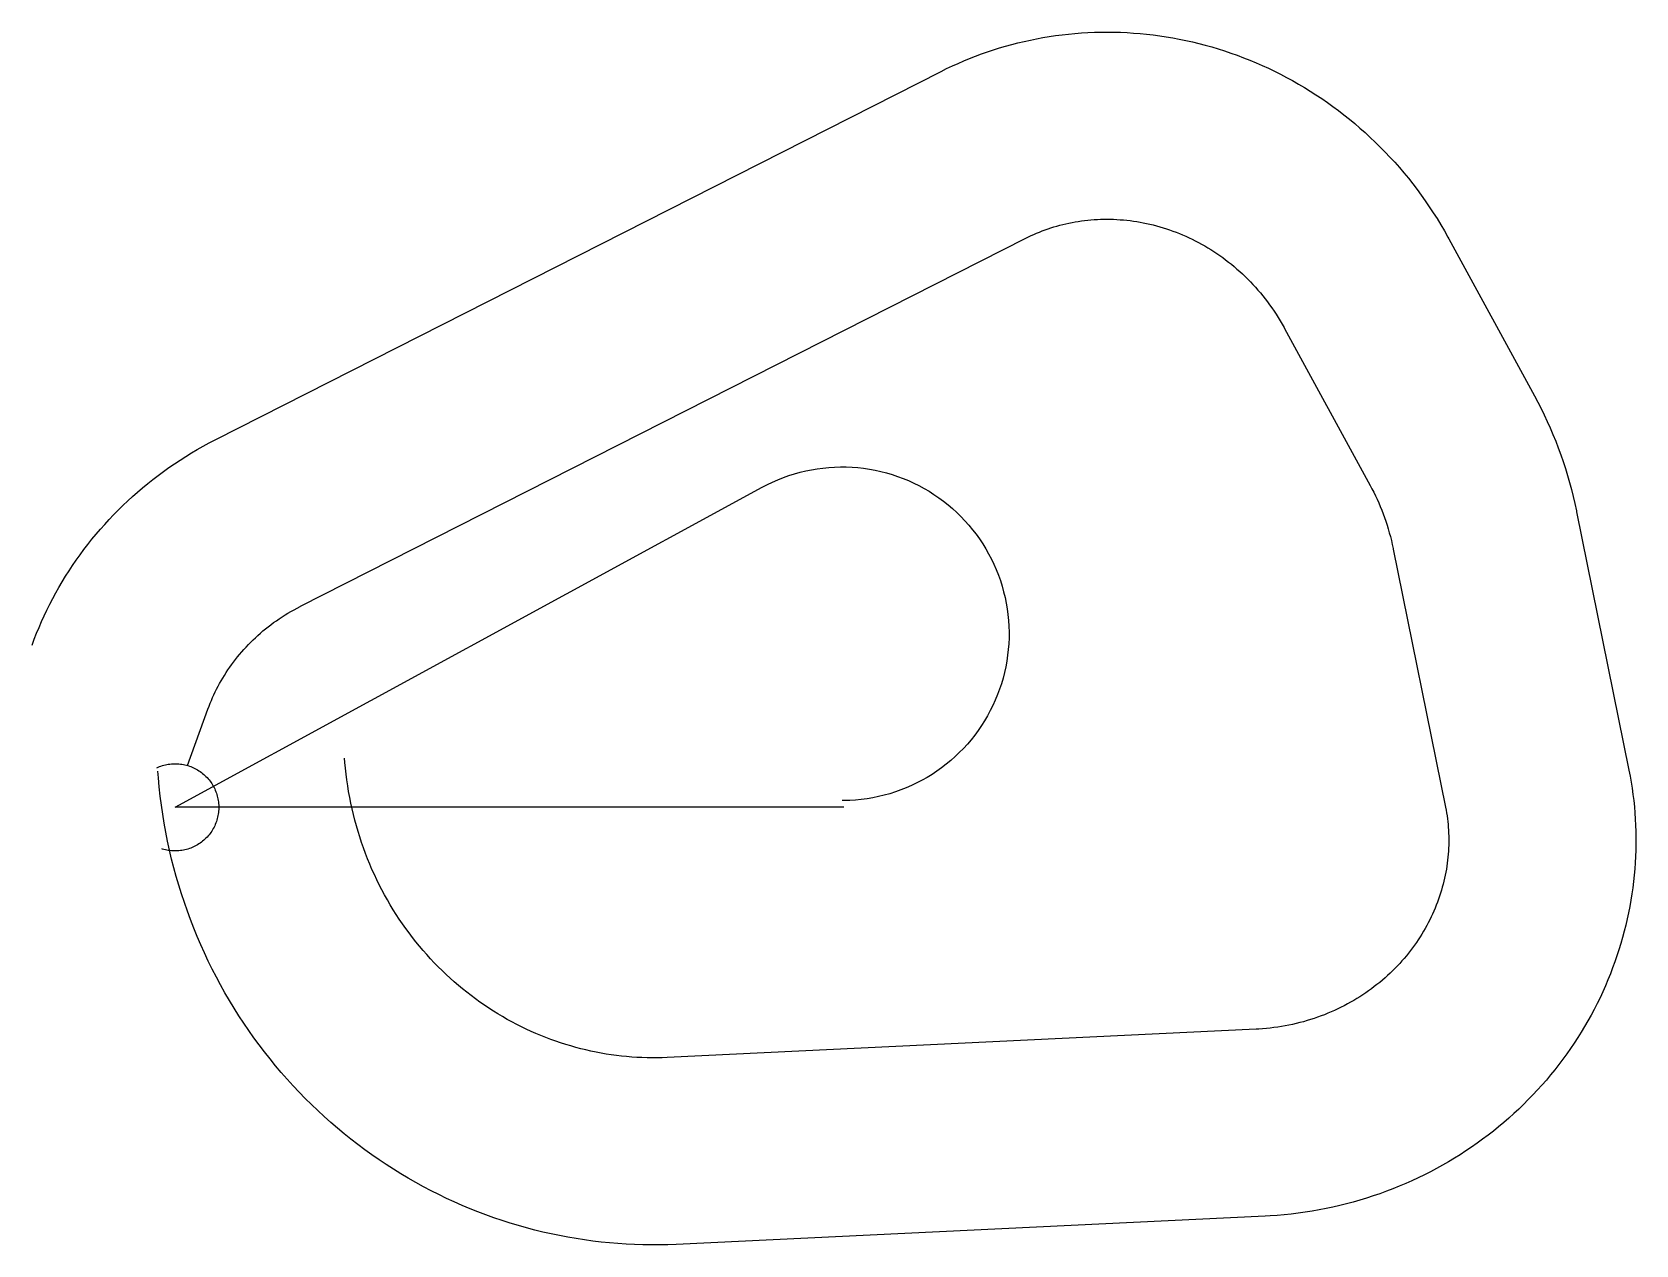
# Model space of a CAD drawing. Header units: metres. Extents: x -3517 to 35909, y -10759 to 19060.
import ezdxf

# ---------------------------------------------------------------- set-up
doc = ezdxf.new("R2010")
doc.units = ezdxf.units.M

msp = doc.modelspace()

# ---------------------------------------------------------------- linework, layer by layer
at = {"layer": 'Boundry', "color": 1}
for p, q in [((1002, 9047), (18828, 18093)), ((3083, 4945), (20909, 13991)), ((31312, 13973), (33413, 10119)), ((27273, 11771), (29375, 7916)), ((34452, 7262), (35737, 912)), ((29943, 6350), (31228, 0)), ((303, 1029), (807, 2417)), ((26573, -5456), (12098, -6151)), ((26793, -10051), (12318, -10746))]:
    msp.add_line(p, q, dxfattribs=at)
at = {"layer": 'NorminalTrack', "color": 1}
msp.add_lwpolyline([(16438, 0), (0, 0), (14432, 7869), (14432, 7869), (14559, 7935), (14688, 7997), (14819, 8054), (14952, 8107), (15087, 8155), (15224, 8199), (15362, 8237), (15501, 8271), (15641, 8300), (15782, 8323), (15924, 8342), (16067, 8356), (16210, 8365), (16353, 8369), (16496, 8368), (16639, 8362), (16782, 8351), (16924, 8335), (17066, 8315), (17207, 8289), (17347, 8258), (17485, 8222), (17623, 8182), (17759, 8137), (17893, 8087), (18025, 8032), (18156, 7973), (18284, 7909), (18410, 7841), (18534, 7769), (18654, 7692), (18773, 7611), (18888, 7526), (19000, 7437), (19109, 7344), (19215, 7248), (19317, 7148), (19416, 7044), (19511, 6937), (19602, 6826), (19690, 6713), (19773, 6597), (19852, 6477), (19927, 6355), (19998, 6231), (20065, 6104), (20126, 5975), (20184, 5843), (20237, 5710), (20285, 5575), (20328, 5439), (20366, 5301), (20400, 5162), (20429, 5021), (20453, 4880), (20472, 4738), (20486, 4596), (20495, 4453), (20499, 4310), (20498, 4166), (20492, 4023), (20481, 3881), (20465, 3738), (20444, 3597), (20418, 3456), (20387, 3316), (20352, 3177), (20311, 3040), (20266, 2904), (20216, 2770), (20161, 2637), (20102, 2507), (20039, 2378), (19971, 2253), (19898, 2129), (19821, 2008), (19740, 1890), (19655, 1775), (19566, 1662), (19474, 1553), (19377, 1448), (19277, 1345), (19173, 1246), (19066, 1151), (18956, 1060), (18842, 973), (18726, 889), (18607, 810), (18485, 735), (18360, 664), (18233, 598), (18104, 536), (17973, 479), (17840, 426), (17705, 378), (17568, 335), (17430, 296), (17291, 262), (17151, 234), (17010, 210), (16868, 191), (16725, 177), (16582, 168), (16439, 164), (16396, 164)], dxfattribs=at)
at = {"layer": 'WindSpiral', "color": 5}
for points in [[(18828, 18093), (18965, 18161), (19105, 18227), (19245, 18291), (19387, 18353), (19530, 18412), (19675, 18468), (19820, 18522), (19967, 18574), (20115, 18623), (20264, 18670), (20414, 18714), (20565, 18756), (20717, 18795), (20869, 18831), (21023, 18865), (21177, 18896), (21333, 18925), (21489, 18951), (21645, 18974), (21802, 18994), (21960, 19012), (22119, 19027), (22277, 19039), (22437, 19049), (22596, 19055), (22756, 19059), (22917, 19060), (23077, 19059), (23238, 19054), (23399, 19047), (23560, 19037), (23721, 19024), (23882, 19008), (24043, 18989), (24204, 18968), (24364, 18944), (24525, 18917), (24685, 18887), (24845, 18854), (25005, 18818), (25164, 18780), (25323, 18738), (25481, 18694), (25638, 18647), (25795, 18597), (25952, 18545), (26108, 18489), (26262, 18431), (26417, 18370), (26570, 18306), (26722, 18240), (26874, 18171), (27024, 18099), (27173, 18024), (27321, 17946), (27469, 17866), (27614, 17783), (27759, 17698), (27902, 17610), (28044, 17519), (28185, 17426), (28324, 17330), (28461, 17231), (28598, 17130), (28732, 17027), (28865, 16921), (28996, 16812), (29125, 16701), (29253, 16588), (29379, 16472), (29503, 16354), (29625, 16234), (29745, 16111), (29863, 15986), (29979, 15859), (30094, 15730), (30205, 15598), (30315, 15465), (30423, 15329), (30528, 15191), (30631, 15051), (30732, 14910), (30830, 14766), (30926, 14620), (31020, 14473), (31111, 14323), (31200, 14172), (31286, 14020), (31312, 13973)], [(20909, 13991), (20975, 14024), (21042, 14055), (21109, 14086), (21178, 14115), (21246, 14144), (21316, 14171), (21386, 14197), (21457, 14222), (21529, 14246), (21602, 14269), (21674, 14290), (21748, 14311), (21822, 14330), (21897, 14347), (21972, 14364), (22048, 14379), (22124, 14393), (22201, 14406), (22278, 14417), (22356, 14427), (22434, 14436), (22512, 14444), (22591, 14450), (22670, 14454), (22749, 14458), (22829, 14460), (22909, 14460), (22989, 14459), (23070, 14457), (23151, 14454), (23231, 14448), (23312, 14442), (23394, 14434), (23475, 14425), (23556, 14414), (23637, 14402), (23719, 14388), (23800, 14373), (23881, 14356), (23963, 14338), (24044, 14318), (24125, 14297), (24206, 14274), (24286, 14250), (24367, 14225), (24447, 14198), (24527, 14169), (24607, 14139), (24686, 14108), (24766, 14075), (24844, 14041), (24923, 14005), (25001, 13967), (25078, 13929), (25155, 13888), (25232, 13847), (25308, 13803), (25383, 13759), (25458, 13713), (25533, 13665), (25606, 13616), (25679, 13566), (25752, 13514), (25823, 13461), (25894, 13406), (25964, 13350), (26033, 13293), (26102, 13234), (26170, 13174), (26236, 13113), (26302, 13050), (26367, 12986), (26431, 12921), (26494, 12854), (26556, 12787), (26617, 12717), (26677, 12647), (26736, 12576), (26793, 12503), (26850, 12429), (26905, 12354), (26960, 12277), (27013, 12200), (27065, 12121), (27115, 12041), (27164, 11961), (27212, 11879), (27259, 11796), (27273, 11771)], [(33413, 10119), (33496, 9964), (33576, 9807), (33654, 9649), (33729, 9489), (33801, 9327), (33870, 9165), (33937, 9000), (34001, 8835), (34062, 8668), (34120, 8500), (34175, 8330), (34228, 8160), (34278, 7988), (34324, 7815), (34368, 7642), (34408, 7467), (34446, 7291), (34452, 7262)], [(-3517, 3987), (-3462, 4133), (-3405, 4279), (-3345, 4423), (-3283, 4567), (-3218, 4709), (-3151, 4851), (-3081, 4992), (-3008, 5132), (-2933, 5270), (-2855, 5408), (-2775, 5545), (-2692, 5680), (-2607, 5814), (-2519, 5946), (-2429, 6078), (-2337, 6208), (-2242, 6336), (-2144, 6463), (-2045, 6589), (-1943, 6713), (-1838, 6835), (-1732, 6956), (-1623, 7075), (-1512, 7192), (-1398, 7307), (-1283, 7421), (-1165, 7533), (-1046, 7643), (-924, 7751), (-800, 7856), (-674, 7960), (-546, 8062), (-416, 8162), (-284, 8260), (-151, 8355), (-15, 8448), (122, 8539), (261, 8628), (402, 8715), (544, 8799), (689, 8880), (834, 8960), (982, 9037), (1002, 9047)], [(29375, 7916), (29420, 7832), (29463, 7747), (29505, 7661), (29546, 7574), (29586, 7486), (29623, 7397), (29660, 7307), (29695, 7216), (29728, 7125), (29760, 7032), (29791, 6939), (29820, 6846), (29847, 6751), (29873, 6656), (29897, 6560), (29919, 6463), (29940, 6366), (29943, 6350)], [(807, 2417), (833, 2488), (861, 2558), (890, 2629), (920, 2699), (952, 2768), (985, 2838), (1019, 2907), (1055, 2975), (1092, 3043), (1130, 3111), (1170, 3178), (1211, 3245), (1253, 3311), (1296, 3377), (1341, 3442), (1387, 3507), (1434, 3570), (1483, 3634), (1532, 3696), (1583, 3758), (1636, 3820), (1689, 3880), (1744, 3940), (1800, 3999), (1857, 4057), (1915, 4114), (1974, 4171), (2035, 4226), (2097, 4281), (2159, 4335), (2223, 4388), (2289, 4439), (2355, 4490), (2422, 4540), (2490, 4589), (2560, 4637), (2630, 4683), (2701, 4729), (2774, 4773), (2847, 4817), (2922, 4859), (2997, 4900), (3073, 4939), (3083, 4945)], [(12098, -6151), (11974, -6156), (11849, -6159), (11725, -6159), (11600, -6157), (11475, -6154), (11349, -6148), (11224, -6139), (11098, -6129), (10973, -6116), (10847, -6101), (10722, -6084), (10596, -6065), (10471, -6044), (10346, -6020), (10221, -5994), (10096, -5966), (9972, -5935), (9848, -5902), (9724, -5868), (9600, -5830), (9477, -5791), (9355, -5749), (9233, -5706), (9112, -5660), (8991, -5611), (8870, -5561), (8751, -5508), (8632, -5454), (8514, -5397), (8397, -5337), (8280, -5276), (8165, -5213), (8050, -5147), (7936, -5080), (7823, -5010), (7712, -4938), (7601, -4864), (7491, -4788), (7383, -4710), (7276, -4630), (7170, -4548), (7065, -4464), (6962, -4378), (6859, -4290), (6759, -4200), (6659, -4108), (6561, -4014), (6465, -3918), (6370, -3821), (6276, -3722), (6185, -3621), (6094, -3518), (6006, -3413), (5919, -3307), (5834, -3199), (5750, -3089), (5669, -2978), (5589, -2865), (5511, -2750), (5435, -2634), (5361, -2517), (5288, -2397), (5218, -2277), (5150, -2155), (5084, -2032), (5019, -1907), (4957, -1781), (4897, -1654), (4839, -1525), (4783, -1395), (4730, -1264), (4679, -1132), (4629, -999), (4582, -864), (4538, -729), (4496, -593), (4455, -455), (4418, -317), (4382, -178), (4350, -38), (4319, 103), (4291, 244), (4265, 386), (4242, 529), (4221, 673), (4203, 817), (4187, 961), (4174, 1106), (4166, 1210)], [(-453, 972), (-419, 987), (-384, 1001), (-349, 1014), (-314, 1026), (-278, 1036), (-241, 1045), (-205, 1053), (-168, 1059), (-131, 1065), (-93, 1068), (-56, 1071), (-19, 1072), (19, 1072), (56, 1071), (93, 1068), (131, 1065), (168, 1059), (205, 1053), (241, 1045), (278, 1036), (314, 1026), (349, 1014), (384, 1001), (419, 987), (453, 972), (487, 956), (520, 938), (552, 919), (584, 900), (615, 879), (645, 857), (675, 834), (704, 809), (731, 784), (758, 758), (784, 731), (809, 704), (834, 675), (857, 645), (879, 615), (900, 584), (919, 552), (938, 520), (956, 487), (972, 453), (987, 419), (1001, 384), (1014, 349), (1026, 314), (1036, 278), (1045, 241), (1053, 205), (1059, 168), (1065, 131), (1068, 93), (1071, 56), (1072, 19), (1072, -19), (1071, -56), (1068, -93), (1065, -131), (1059, -168), (1053, -205), (1045, -241), (1036, -278), (1026, -314), (1014, -349), (1001, -384), (987, -419), (972, -453), (956, -487), (938, -520), (919, -552), (900, -584), (879, -615), (857, -645), (834, -675), (809, -704), (784, -731), (758, -758), (731, -784), (704, -809), (675, -834), (645, -857), (615, -879), (584, -900), (552, -919), (520, -938), (487, -956), (453, -972), (419, -987), (384, -1001), (349, -1014), (314, -1026), (278, -1036), (241, -1045), (205, -1053), (168, -1059), (131, -1065), (93, -1068), (56, -1071), (19, -1072), (-19, -1072), (-56, -1071), (-93, -1068), (-131, -1065), (-168, -1059), (-205, -1053), (-241, -1045), (-278, -1036), (-314, -1026), (-331, -1020)], [(12318, -10746), (12114, -10754), (11909, -10758), (11704, -10759), (11499, -10756), (11294, -10750), (11088, -10740), (10883, -10727), (10677, -10710), (10472, -10689), (10267, -10665), (10062, -10637), (9857, -10605), (9653, -10570), (9449, -10531), (9245, -10489), (9042, -10443), (8839, -10394), (8638, -10340), (8437, -10284), (8236, -10223), (8037, -10160), (7838, -10092), (7641, -10021), (7444, -9947), (7249, -9869), (7055, -9787), (6862, -9702), (6670, -9614), (6479, -9522), (6290, -9427), (6103, -9328), (5917, -9226), (5732, -9121), (5550, -9012), (5369, -8900), (5189, -8785), (5012, -8666), (4837, -8544), (4663, -8420), (4491, -8291), (4322, -8160), (4154, -8026), (3989, -7888), (3826, -7748), (3666, -7605), (3507, -7458), (3351, -7309), (3198, -7157), (3047, -7002), (2899, -6844), (2753, -6684), (2610, -6520), (2469, -6354), (2332, -6186), (2197, -6015), (2065, -5841), (1936, -5665), (1809, -5487), (1686, -5306), (1566, -5123), (1449, -4937), (1335, -4749), (1224, -4559), (1117, -4367), (1013, -4173), (912, -3977), (814, -3779), (720, -3579), (629, -3377), (541, -3174), (457, -2969), (377, -2762), (300, -2553), (227, -2343), (157, -2131), (91, -1918), (28, -1704), (-31, -1488), (-86, -1271), (-137, -1053), (-185, -834), (-228, -614), (-268, -393), (-305, -171), (-337, 52), (-365, 276), (-390, 500), (-411, 726), (-423, 885)], [(35737, 912), (35765, 764), (35792, 616), (35815, 467), (35836, 317), (35854, 166), (35870, 15), (35883, -136), (35893, -288), (35901, -441), (35906, -593), (35909, -746), (35909, -900), (35906, -1053), (35900, -1207), (35892, -1361), (35881, -1515), (35868, -1669), (35851, -1823), (35832, -1977), (35810, -2130), (35786, -2284), (35759, -2437), (35729, -2591), (35696, -2743), (35661, -2896), (35623, -3048), (35582, -3200), (35538, -3351), (35492, -3501), (35443, -3651), (35392, -3801), (35337, -3949), (35280, -4097), (35221, -4244), (35158, -4391), (35093, -4536), (35026, -4681), (34956, -4824), (34883, -4967), (34808, -5108), (34730, -5248), (34649, -5388), (34566, -5526), (34480, -5662), (34392, -5798), (34302, -5932), (34209, -6064), (34113, -6195), (34015, -6325), (33915, -6453), (33812, -6580), (33707, -6705), (33600, -6828), (33490, -6949), (33378, -7069), (33264, -7187), (33147, -7303), (33029, -7418), (32908, -7530), (32785, -7641), (32660, -7749), (32533, -7855), (32404, -7960), (32273, -8062), (32140, -8162), (32005, -8260), (31868, -8355), (31729, -8449), (31589, -8540), (31446, -8628), (31302, -8715), (31157, -8799), (31009, -8880), (30860, -8959), (30710, -9036), (30557, -9110), (30404, -9181), (30249, -9250), (30092, -9316), (29934, -9380), (29775, -9441), (29615, -9499), (29453, -9555), (29290, -9607), (29126, -9657), (28961, -9704), (28795, -9749), (28628, -9790), (28460, -9829), (28291, -9864), (28121, -9897), (27951, -9927), (27779, -9954), (27607, -9978), (27435, -9999), (27262, -10017), (27088, -10032), (26914, -10044), (26793, -10051)], [(31228, 0), (31242, -69), (31254, -139), (31265, -208), (31275, -279), (31283, -350), (31291, -421), (31297, -492), (31302, -564), (31305, -636), (31308, -709), (31309, -782), (31309, -855), (31308, -928), (31305, -1001), (31301, -1075), (31296, -1149), (31289, -1223), (31281, -1297), (31272, -1371), (31262, -1446), (31250, -1520), (31237, -1594), (31222, -1669), (31206, -1743), (31189, -1817), (31170, -1891), (31150, -1966), (31129, -2040), (31107, -2113), (31082, -2187), (31057, -2261), (31030, -2334), (31002, -2407), (30973, -2480), (30942, -2552), (30910, -2624), (30876, -2696), (30841, -2767), (30805, -2838), (30767, -2909), (30728, -2979), (30688, -3049), (30646, -3118), (30603, -3186), (30559, -3255), (30513, -3322), (30467, -3389), (30418, -3455), (30369, -3521), (30318, -3586), (30266, -3650), (30212, -3713), (30158, -3776), (30102, -3838), (30045, -3899), (29986, -3960), (29927, -4019), (29866, -4078), (29804, -4135), (29741, -4192), (29676, -4248), (29611, -4303), (29544, -4357), (29476, -4409), (29408, -4461), (29338, -4512), (29267, -4562), (29194, -4610), (29121, -4658), (29047, -4704), (28972, -4749), (28896, -4793), (28819, -4835), (28741, -4877), (28661, -4917), (28582, -4956), (28501, -4993), (28419, -5030), (28336, -5065), (28253, -5098), (28169, -5130), (28084, -5161), (27998, -5191), (27912, -5219), (27825, -5245), (27737, -5270), (27648, -5294), (27559, -5316), (27469, -5337), (27379, -5356), (27288, -5373), (27196, -5389), (27104, -5404), (27012, -5417), (26919, -5428), (26826, -5438), (26732, -5446), (26638, -5452), (26573, -5456)]]:
    msp.add_lwpolyline(points, dxfattribs=at)

doc.saveas('drawing.dxf')
